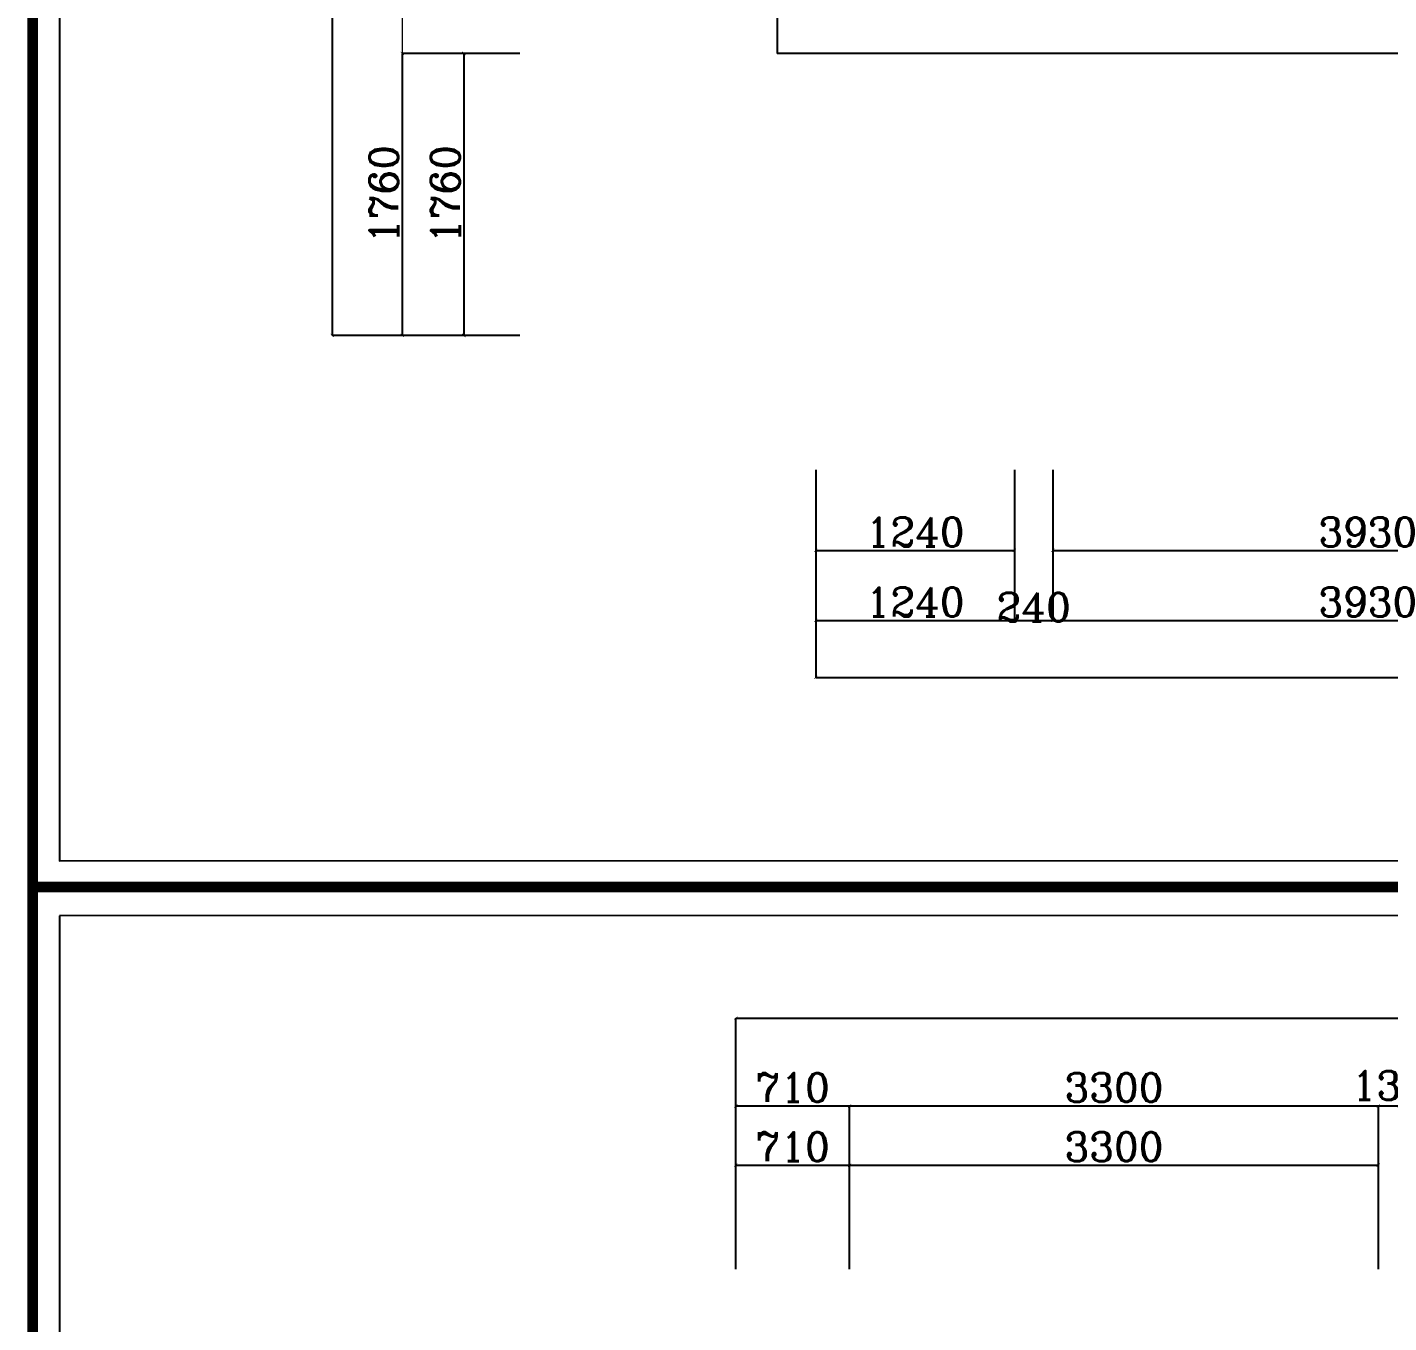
# Model space of a CAD drawing. Header units: millimetres. Extents: x 450898 to 533685, y -921830 to -458543.
# Drawn here: x 450899 to 459396, y -880295 to -872209 of the extents above; entities that cross this region are included whole.
import ezdxf

# ---------------------------------------------------------------- set-up
doc = ezdxf.new("R2010")
doc.units = ezdxf.units.MM
doc.header["$MEASUREMENT"] = 0
doc.header["$PDMODE"] = 3
doc.layers.get('0').update_dxf_attribs({"linetype": 'CONTINUOUS'})
doc.layers.get('DEFPOINTS').update_dxf_attribs({"linetype": 'CONTINUOUS'})
doc.layers.add('TOP', color=7, linetype='CONTINUOUS')
doc.layers.add('墙线', color=5, linetype='CONTINUOUS')
doc.layers.add('门窗', color=4, linetype='CONTINUOUS', lineweight=13)
doc.styles.get("Standard").update_dxf_attribs({"font": 'complex.shx', "bigfont": 'hzxy.shx'})
doc.dimstyles.new('LMDIM40', dxfattribs={"dimtxt": 80, "dimasz": 20, "dimexe": 0, "dimexo": 0, "dimgap": 25, "dimtad": 1, "dimdec": 0, "dimzin": 0, "dimdsep": 46, "dimtxsty": 'Standard', "dimblk1": 'DOT', "dimblk2": 'DOT', "dimsah": 1, "dimcen": 0, "dimclrd": 2, "dimclre": 2, "dimclrt": 2, "dimadec": 0, "dimazin": 0, "dimtfac": 1, "dimtdec": 0, "dimtmove": 2, "dimatfit": 3, "dimldrblk": 'DOT', "dimfxl": 0, "dimtolj": 1, "dimtzin": 0, "dimarcsym": 0})

# ---------------------------------------------------------------- blocks, each defined once
blk = doc.blocks.new('_ArchTick')
at = {"color": 0, "linetype": 'ByBlock', "const_width": 0.15}
blk.add_lwpolyline([(-0.5, -0.5), (0.5, 0.5)], dxfattribs=at)
blk = doc.blocks.new('*D442')
at = {"layer": 'DEFPOINTS', "color": 0}
for p in [(453972.4, -872372.5), (453623.3, -874132.5), (453972.4, -874132.5)]:
    blk.add_point(p, dxfattribs=at)
at = {"layer": '门窗', "color": 2, "lineweight": -2}
for p, q in [((453972.4, -872372.5), (453623.3, -872372.5)), ((453623.3, -872372.5), (453623.3, -874132.5)), ((453972.4, -874132.5), (453623.3, -874132.5))]:
    blk.add_line(p, q, dxfattribs=at)
at = {"layer": '门窗', "color": 2, "lineweight": -2, "xscale": 20, "yscale": 20, "zscale": 20}
for p, rotation in [((453623.3, -872372.5), 90), ((453623.3, -874132.5), 270)]:
    blk.add_blockref('_ArchTick', p, dxfattribs=dict(at, rotation=rotation))
at = {"layer": '门窗', "color": 2, "insert": (453508.3, -873252.5), "char_height": 180, "attachment_point": 5, "rotation": 90}
blk.add_mtext('\\A1;1760', dxfattribs=at)
blk = doc.blocks.new('_DOT')
at = {"color": 0, "linetype": 'ByBlock'}
blk.add_line((-0.5, 0), (-1, 0), dxfattribs=at)
at = {"color": 0, "linetype": 'ByBlock', "const_width": 0.5}
blk.add_lwpolyline([(-0.25, 0, 1), (0.25, 0, 1)], format="xyb", close=True, dxfattribs=at)
blk = doc.blocks.new('DOT')
at = {"color": 0, "linetype": 'ByBlock'}
blk.add_line((-0.35, 0), (-1, 0), dxfattribs=at)
at = {"color": 0, "linetype": 'ByBlock', "const_width": 0.35}
blk.add_lwpolyline([(-0.175, 0, 1), (0.175, 0, 1)], format="xyb", close=True, dxfattribs=at)
blk = doc.blocks.new('*D443')
at = {"layer": 'DEFPOINTS', "color": 0}
for p in [(453972.4, -872372.5), (453239.9, -874132.5), (453972.4, -874132.5)]:
    blk.add_point(p, dxfattribs=at)
at = {"layer": '门窗', "color": 2, "lineweight": -2}
for p, q in [((453972.4, -872372.5), (453239.9, -872372.5)), ((453239.9, -872372.5), (453239.9, -874132.5)), ((453972.4, -874132.5), (453239.9, -874132.5))]:
    blk.add_line(p, q, dxfattribs=at)
at = {"layer": '门窗', "color": 2, "lineweight": -2, "xscale": 20, "yscale": 20, "zscale": 20}
for p, rotation in [((453239.9, -872372.5), 90), ((453239.9, -874132.5), 270)]:
    blk.add_blockref('_ArchTick', p, dxfattribs=dict(at, rotation=rotation))
at = {"layer": '门窗', "color": 2, "insert": (453124.9, -873252.5), "char_height": 180, "attachment_point": 5, "rotation": 90}
blk.add_mtext('\\A1;1760', dxfattribs=at)
blk = doc.blocks.new('*D445')
at = {"layer": 'DEFPOINTS', "color": 0}
for p in [(453972.4, -863346.5), (452802.5, -874132.5), (453972.4, -874132.5)]:
    blk.add_point(p, dxfattribs=at)
at = {"layer": '门窗', "color": 2, "lineweight": -2}
for p, q in [((453972.4, -863346.5), (452802.5, -863346.5)), ((452802.5, -863346.5), (452802.5, -874132.5)), ((453972.4, -874132.5), (452802.5, -874132.5))]:
    blk.add_line(p, q, dxfattribs=at)
at = {"layer": '门窗', "color": 2, "lineweight": -2, "xscale": 20, "yscale": 20, "zscale": 20}
for p, rotation in [((452802.5, -863346.5), 90), ((452802.5, -874132.5), 270)]:
    blk.add_blockref('_ArchTick', p, dxfattribs=dict(at, rotation=rotation))
at = {"layer": '门窗', "color": 2, "insert": (452687.5, -868739.5), "char_height": 180, "attachment_point": 5, "rotation": 90}
blk.add_mtext('\\A1;10786', dxfattribs=at)
blk = doc.blocks.new('*D446')
at = {"layer": 'DEFPOINTS', "color": 0}
for p in [(455820.2, -874971), (457060.2, -874971), (457060.2, -875474.2)]:
    blk.add_point(p, dxfattribs=at)
at = {"layer": '门窗', "color": 2, "lineweight": -2}
for p, q in [((455820.2, -874971), (455820.2, -875474.2)), ((457060.2, -874971), (457060.2, -875474.2)), ((455820.2, -875474.2), (457060.2, -875474.2))]:
    blk.add_line(p, q, dxfattribs=at)
at = {"layer": '门窗', "color": 2, "lineweight": -2, "xscale": 20, "yscale": 20, "zscale": 20, "rotation": 180}
blk.add_blockref('_ArchTick', (455820.2, -875474.2), dxfattribs=at)
at = {"layer": '门窗', "color": 2, "lineweight": -2, "xscale": 20, "yscale": 20, "zscale": 20}
blk.add_blockref('_ArchTick', (457060.2, -875474.2), dxfattribs=at)
at = {"layer": '门窗', "color": 2, "insert": (456440.2, -875359.2), "char_height": 180, "attachment_point": 5}
blk.add_mtext('\\A1;1240', dxfattribs=at)
blk = doc.blocks.new('*D447')
at = {"layer": 'DEFPOINTS', "color": 0}
for p in [(457300.2, -874971), (461230.2, -874971), (461230.2, -875474.2)]:
    blk.add_point(p, dxfattribs=at)
at = {"layer": '门窗', "color": 2, "lineweight": -2}
for p, q in [((457300.2, -874971), (457300.2, -875474.2)), ((461230.2, -874971), (461230.2, -875474.2)), ((457300.2, -875474.2), (461230.2, -875474.2))]:
    blk.add_line(p, q, dxfattribs=at)
at = {"layer": '门窗', "color": 2, "lineweight": -2, "xscale": 20, "yscale": 20, "zscale": 20, "rotation": 180}
blk.add_blockref('_ArchTick', (457300.2, -875474.2), dxfattribs=at)
at = {"layer": '门窗', "color": 2, "lineweight": -2, "xscale": 20, "yscale": 20, "zscale": 20}
blk.add_blockref('_ArchTick', (461230.2, -875474.2), dxfattribs=at)
at = {"layer": '门窗', "color": 2, "insert": (459265.2, -875359.2), "char_height": 180, "attachment_point": 5}
blk.add_mtext('\\A1;3930', dxfattribs=at)
blk = doc.blocks.new('*D454')
at = {"layer": 'DEFPOINTS', "color": 0}
for p in [(455820.2, -874971), (457060.2, -874971), (457060.2, -875911.2)]:
    blk.add_point(p, dxfattribs=at)
at = {"layer": '门窗', "color": 2, "lineweight": -2}
for p, q in [((455820.2, -874971), (455820.2, -875911.2)), ((457060.2, -874971), (457060.2, -875911.2)), ((455820.2, -875911.2), (457060.2, -875911.2))]:
    blk.add_line(p, q, dxfattribs=at)
at = {"layer": '门窗', "color": 2, "lineweight": -2, "xscale": 20, "yscale": 20, "zscale": 20, "rotation": 180}
blk.add_blockref('_ArchTick', (455820.2, -875911.2), dxfattribs=at)
at = {"layer": '门窗', "color": 2, "lineweight": -2, "xscale": 20, "yscale": 20, "zscale": 20}
blk.add_blockref('_ArchTick', (457060.2, -875911.2), dxfattribs=at)
at = {"layer": '门窗', "color": 2, "insert": (456440.2, -875796.2), "char_height": 180, "attachment_point": 5}
blk.add_mtext('\\A1;1240', dxfattribs=at)
blk = doc.blocks.new('*D455')
at = {"layer": 'DEFPOINTS', "color": 0}
for p in [(457060.2, -874971), (457300.2, -874971), (457300.2, -875911.2)]:
    blk.add_point(p, dxfattribs=at)
at = {"layer": '门窗', "color": 2, "lineweight": -2}
for p, q in [((457060.2, -874971), (457060.2, -875911.2)), ((457300.2, -874971), (457300.2, -875911.2)), ((457060.2, -875911.2), (457300.2, -875911.2))]:
    blk.add_line(p, q, dxfattribs=at)
at = {"layer": '门窗', "color": 2, "lineweight": -2, "xscale": 20, "yscale": 20, "zscale": 20, "rotation": 180}
blk.add_blockref('_ArchTick', (457060.2, -875911.2), dxfattribs=at)
at = {"layer": '门窗', "color": 2, "lineweight": -2, "xscale": 20, "yscale": 20, "zscale": 20}
blk.add_blockref('_ArchTick', (457300.2, -875911.2), dxfattribs=at)
at = {"layer": '门窗', "color": 2, "insert": (457180.2, -875828.2), "char_height": 180, "attachment_point": 5}
blk.add_mtext('\\A1;240', dxfattribs=at)
blk = doc.blocks.new('*D456')
at = {"layer": 'DEFPOINTS', "color": 0}
for p in [(457300.2, -874971), (461230.2, -874971), (461230.2, -875911.2)]:
    blk.add_point(p, dxfattribs=at)
at = {"layer": '门窗', "color": 2, "lineweight": -2}
for p, q in [((457300.2, -874971), (457300.2, -875911.2)), ((461230.2, -874971), (461230.2, -875911.2)), ((457300.2, -875911.2), (461230.2, -875911.2))]:
    blk.add_line(p, q, dxfattribs=at)
at = {"layer": '门窗', "color": 2, "lineweight": -2, "xscale": 20, "yscale": 20, "zscale": 20, "rotation": 180}
blk.add_blockref('_ArchTick', (457300.2, -875911.2), dxfattribs=at)
at = {"layer": '门窗', "color": 2, "lineweight": -2, "xscale": 20, "yscale": 20, "zscale": 20}
blk.add_blockref('_ArchTick', (461230.2, -875911.2), dxfattribs=at)
at = {"layer": '门窗', "color": 2, "insert": (459265.2, -875796.2), "char_height": 180, "attachment_point": 5}
blk.add_mtext('\\A1;3930', dxfattribs=at)
blk = doc.blocks.new('*D465')
at = {"layer": 'DEFPOINTS', "color": 0}
for p in [(455820.2, -874971), (466800.2, -874971), (466800.2, -876266.7)]:
    blk.add_point(p, dxfattribs=at)
at = {"layer": '门窗', "color": 2, "lineweight": -2}
for p, q in [((455820.2, -874971), (455820.2, -876266.7)), ((466800.2, -874971), (466800.2, -876266.7)), ((455820.2, -876266.7), (466800.2, -876266.7))]:
    blk.add_line(p, q, dxfattribs=at)
at = {"layer": '门窗', "color": 2, "lineweight": -2, "xscale": 20, "yscale": 20, "zscale": 20, "rotation": 180}
blk.add_blockref('_ArchTick', (455820.2, -876266.7), dxfattribs=at)
at = {"layer": '门窗', "color": 2, "lineweight": -2, "xscale": 20, "yscale": 20, "zscale": 20}
blk.add_blockref('_ArchTick', (466800.2, -876266.7), dxfattribs=at)
at = {"layer": '门窗', "color": 2, "insert": (461310.2, -876151.7), "char_height": 180, "attachment_point": 5}
blk.add_mtext('\\A1;10980', dxfattribs=at)
blk = doc.blocks.new('TRYR')
at = {"const_width": 73}
blk.add_lwpolyline([(501238.7, -866832.8), (527605.1, -866831.4), (527605.1, -847695.7), (501238.7, -847697.1)], close=True, dxfattribs=at)
at = {"color": 4}
blk.add_lwpolyline([(501422, -847892.3), (501422, -866653.4), (523535.4, -866652), (523535.4, -847890.9)], close=True, dxfattribs=at)
blk = doc.blocks.new('*D523')
at = {"layer": 'DEFPOINTS', "color": 0}
for p in [(456031.2, -879311.1), (455321.2, -879960.9), (456031.2, -879960.9)]:
    blk.add_point(p, dxfattribs=at)
at = {"layer": '门窗', "color": 2, "lineweight": -2}
for p, q in [((455321.2, -879960.9), (455321.2, -879311.1)), ((455321.2, -879311.1), (456031.2, -879311.1)), ((456031.2, -879960.9), (456031.2, -879311.1))]:
    blk.add_line(p, q, dxfattribs=at)
at = {"layer": '门窗', "color": 2, "lineweight": -2, "xscale": 20, "yscale": 20, "zscale": 20, "rotation": 180}
blk.add_blockref('_ArchTick', (455321.2, -879311.1), dxfattribs=at)
at = {"layer": '门窗', "color": 2, "lineweight": -2, "xscale": 20, "yscale": 20, "zscale": 20}
blk.add_blockref('_ArchTick', (456031.2, -879311.1), dxfattribs=at)
at = {"layer": '门窗', "color": 2, "insert": (455676.2, -879196.1), "char_height": 180, "attachment_point": 5}
blk.add_mtext('\\A1;710', dxfattribs=at)
blk = doc.blocks.new('*D524')
at = {"layer": 'DEFPOINTS', "color": 0}
for p in [(459331.2, -879311.1), (456031.2, -879960.9), (459331.2, -879960.9)]:
    blk.add_point(p, dxfattribs=at)
at = {"layer": '门窗', "color": 2, "lineweight": -2}
for p, q in [((456031.2, -879960.9), (456031.2, -879311.1)), ((456031.2, -879311.1), (459331.2, -879311.1)), ((459331.2, -879960.9), (459331.2, -879311.1))]:
    blk.add_line(p, q, dxfattribs=at)
at = {"layer": '门窗', "color": 2, "lineweight": -2, "xscale": 20, "yscale": 20, "zscale": 20, "rotation": 180}
blk.add_blockref('_ArchTick', (456031.2, -879311.1), dxfattribs=at)
at = {"layer": '门窗', "color": 2, "lineweight": -2, "xscale": 20, "yscale": 20, "zscale": 20}
blk.add_blockref('_ArchTick', (459331.2, -879311.1), dxfattribs=at)
at = {"layer": '门窗', "color": 2, "insert": (457681.2, -879196.1), "char_height": 180, "attachment_point": 5}
blk.add_mtext('\\A1;3300', dxfattribs=at)
blk = doc.blocks.new('*D530')
at = {"layer": 'DEFPOINTS', "color": 0}
for p in [(456031.2, -878941.6), (455321.2, -879960.9), (456031.2, -879960.9)]:
    blk.add_point(p, dxfattribs=at)
at = {"layer": '门窗', "color": 2, "lineweight": -2}
for p, q in [((455321.2, -879960.9), (455321.2, -878941.6)), ((455321.2, -878941.6), (456031.2, -878941.6)), ((456031.2, -879960.9), (456031.2, -878941.6))]:
    blk.add_line(p, q, dxfattribs=at)
at = {"layer": '门窗', "color": 2, "lineweight": -2, "xscale": 20, "yscale": 20, "zscale": 20, "rotation": 180}
blk.add_blockref('_ArchTick', (455321.2, -878941.6), dxfattribs=at)
at = {"layer": '门窗', "color": 2, "lineweight": -2, "xscale": 20, "yscale": 20, "zscale": 20}
blk.add_blockref('_ArchTick', (456031.2, -878941.6), dxfattribs=at)
at = {"layer": '门窗', "color": 2, "insert": (455676.2, -878826.6), "char_height": 180, "attachment_point": 5}
blk.add_mtext('\\A1;710', dxfattribs=at)
blk = doc.blocks.new('*D531')
at = {"layer": 'DEFPOINTS', "color": 0}
for p in [(459331.2, -878941.6), (456031.2, -879960.9), (459331.2, -879960.9)]:
    blk.add_point(p, dxfattribs=at)
at = {"layer": '门窗', "color": 2, "lineweight": -2}
for p, q in [((456031.2, -879960.9), (456031.2, -878941.6)), ((456031.2, -878941.6), (459331.2, -878941.6)), ((459331.2, -879960.9), (459331.2, -878941.6))]:
    blk.add_line(p, q, dxfattribs=at)
at = {"layer": '门窗', "color": 2, "lineweight": -2, "xscale": 20, "yscale": 20, "zscale": 20, "rotation": 180}
blk.add_blockref('_ArchTick', (456031.2, -878941.6), dxfattribs=at)
at = {"layer": '门窗', "color": 2, "lineweight": -2, "xscale": 20, "yscale": 20, "zscale": 20}
blk.add_blockref('_ArchTick', (459331.2, -878941.6), dxfattribs=at)
at = {"layer": '门窗', "color": 2, "insert": (457681.2, -878826.6), "char_height": 180, "attachment_point": 5}
blk.add_mtext('\\A1;3300', dxfattribs=at)
blk = doc.blocks.new('*D532')
at = {"layer": 'DEFPOINTS', "color": 0}
for p in [(459461.2, -878941.6), (459331.2, -879960.9), (459461.2, -879960.9)]:
    blk.add_point(p, dxfattribs=at)
at = {"layer": '门窗', "color": 2, "lineweight": -2}
for p, q in [((459331.2, -879960.9), (459331.2, -878941.6)), ((459331.2, -878941.6), (459461.2, -878941.6)), ((459461.2, -879960.9), (459461.2, -878941.6))]:
    blk.add_line(p, q, dxfattribs=at)
at = {"layer": '门窗', "color": 2, "lineweight": -2, "xscale": 20, "yscale": 20, "zscale": 20, "rotation": 180}
blk.add_blockref('_ArchTick', (459331.2, -878941.6), dxfattribs=at)
at = {"layer": '门窗', "color": 2, "lineweight": -2, "xscale": 20, "yscale": 20, "zscale": 20}
blk.add_blockref('_ArchTick', (459461.2, -878941.6), dxfattribs=at)
at = {"layer": '门窗', "color": 2, "insert": (459396.2, -878814.1), "char_height": 180, "attachment_point": 5}
blk.add_mtext('\\A1;130', dxfattribs=at)
blk = doc.blocks.new('*D539')
at = {"layer": 'DEFPOINTS', "color": 0}
for p in [(466971.2, -878394.2), (455321.2, -879960.9), (466971.2, -879960.9)]:
    blk.add_point(p, dxfattribs=at)
at = {"layer": '门窗', "color": 2, "lineweight": -2}
for p, q in [((455321.2, -879960.9), (455321.2, -878394.2)), ((455321.2, -878394.2), (466971.2, -878394.2)), ((466971.2, -879960.9), (466971.2, -878394.2))]:
    blk.add_line(p, q, dxfattribs=at)
at = {"layer": '门窗', "color": 2, "lineweight": -2, "xscale": 20, "yscale": 20, "zscale": 20, "rotation": 180}
blk.add_blockref('_ArchTick', (455321.2, -878394.2), dxfattribs=at)
at = {"layer": '门窗', "color": 2, "lineweight": -2, "xscale": 20, "yscale": 20, "zscale": 20}
blk.add_blockref('_ArchTick', (466971.2, -878394.2), dxfattribs=at)
at = {"layer": '门窗', "color": 2, "insert": (461146.2, -878279.2), "char_height": 180, "attachment_point": 5}
blk.add_mtext('\\A1;11650', dxfattribs=at)

msp = doc.modelspace()

# ---------------------------------------------------------------- linework, layer by layer
at = {"layer": '墙线'}
for p, q in [((455580.2, -871822.5), (455580.2, -872372.5)), ((457300.2, -872372.5), (455580.2, -872372.5)), ((461230.2, -872372.5), (457300.2, -872372.5))]:
    msp.add_line(p, q, dxfattribs=at)
at = {"layer": '门窗', "color": 2}
for p in [(453239.9, -872132.5), (453972.4, -872372.5)]:
    msp.add_line(p, (453239.9, -872372.5), dxfattribs=at)

# ---------------------------------------------------------------- block references
at = {"layer": 'TOP', "xscale": 0.9156765649033163, "yscale": 0.9156765649033163, "zscale": 0.9156765649033163}
for p in [(-8039.9, -83837.4), (-8039, -101359.5)]:
    msp.add_blockref('TRYR', p, dxfattribs=at)
at = {"layer": '门窗', "color": 2, "xscale": 20, "yscale": 20, "zscale": 20, "rotation": 270}
msp.add_blockref('_ArchTick', (453239.9, -872372.5), dxfattribs=at)

# ---------------------------------------------------------------- dimensions: what is measured, and where the dimension line sits
at = {"layer": '门窗'}
for base, p1, picture, middle in [((452802.5, -874132.5), (453972.4, -863346.5), '*D445', (452687.5, -868739.5)), ((453239.9, -874132.5), (453972.4, -872372.5), '*D443', (453124.9, -873252.5)), ((453623.3, -874132.5), (453972.4, -872372.5), '*D442', (453508.3, -873252.5))]:
    dim = msp.add_linear_dim(base=base, p1=p1, p2=(453972.4, -874132.5), angle=90, dimstyle='LMDIM40', override={"dimtxt": 180, "dimblk": 'ArchTick', "dimsah": 0, "dimldrblk": 'DOT'}, dxfattribs=at)
    dim.commit()
    dim.dimension.update_dxf_attribs({"geometry": picture, "text_midpoint": middle})
for base, p1, p2, picture, middle in [((457060.2, -875474.2), (455820.2, -874971), (457060.2, -874971), '*D446', (456440.2, -875359.2)), ((457060.2, -875911.2), (455820.2, -874971), (457060.2, -874971), '*D454', (456440.2, -875796.2)), ((466800.2, -876266.7), (455820.2, -874971), (466800.2, -874971), '*D465', (461310.2, -876151.7)), ((461230.2, -875474.2), (457300.2, -874971), (461230.2, -874971), '*D447', (459265.2, -875359.2)), ((461230.2, -875911.2), (457300.2, -874971), (461230.2, -874971), '*D456', (459265.2, -875796.2)), ((466971.2, -878394.2), (455321.2, -879960.9), (466971.2, -879960.9), '*D539', (461146.2, -878279.2)), ((456031.2, -878941.6), (455321.2, -879960.9), (456031.2, -879960.9), '*D530', (455676.2, -878826.6)), ((459331.2, -878941.6), (456031.2, -879960.9), (459331.2, -879960.9), '*D531', (457681.2, -878826.6)), ((459461.2, -878941.6), (459331.2, -879960.9), (459461.2, -879960.9), '*D532', (459396.2, -878814.1)), ((456031.2, -879311.1), (455321.2, -879960.9), (456031.2, -879960.9), '*D523', (455676.2, -879196.1)), ((459331.2, -879311.1), (456031.2, -879960.9), (459331.2, -879960.9), '*D524', (457681.2, -879196.1))]:
    dim = msp.add_linear_dim(base=base, p1=p1, p2=p2, dimstyle='LMDIM40', override={"dimtxt": 180, "dimblk": 'ArchTick', "dimsah": 0, "dimldrblk": 'DOT'}, dxfattribs=at)
    dim.commit()
    dim.dimension.update_dxf_attribs({"geometry": picture, "text_midpoint": middle})
dim = msp.add_linear_dim(base=(457300.2, -875911.2), p1=(457060.2, -874971), p2=(457300.2, -874971), dimstyle='LMDIM40', override={"dimtxt": 180, "dimblk": 'ArchTick', "dimsah": 0, "dimldrblk": 'DOT'}, dxfattribs=at)
dim.commit()
dim.dimension.update_dxf_attribs({"geometry": '*D455', "text_midpoint": (457180.2, -875828.2), "dimtype": 160})

doc.saveas('drawing.dxf')
